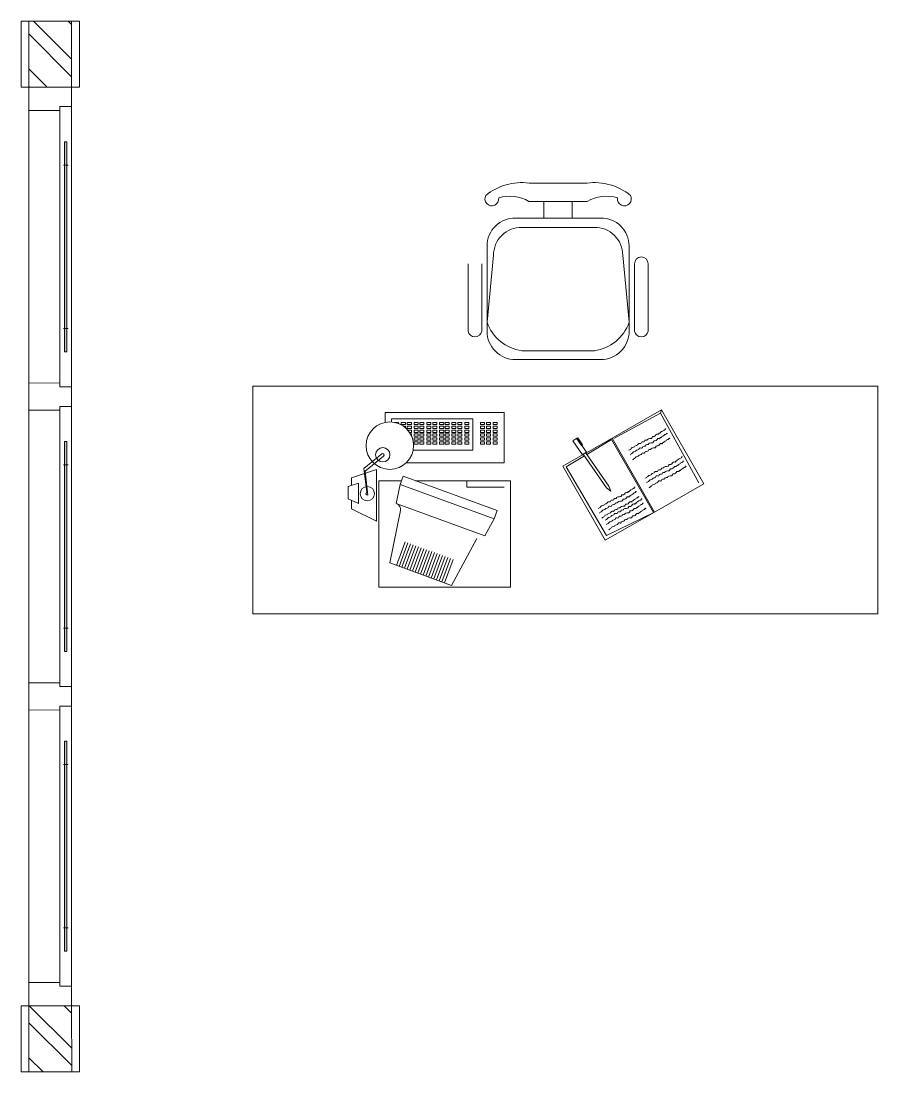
# Model space of a CAD drawing. Header units: millimetres. Extents: x -12161372 to 46643, y -9506984 to 15358.
# Drawn here: x 1910 to 2130.2, y 426.6 to 696.6 of the extents above; entities that cross this region are included whole.
import ezdxf

# ---------------------------------------------------------------- set-up
doc = ezdxf.new("R2010")
doc.units = ezdxf.units.MM
for name, color, linetype, lineweight in [('arsiran', 202, 'Continuous', 0), ('dinding', 110, 'Continuous', 9), ('furniture', 7, 'Continuous', 5), ('jendela', 7, 'Continuous', 15)]:
    doc.layers.add(name, color=color, linetype=linetype, lineweight=lineweight)

# ---------------------------------------------------------------- blocks, each defined once
blk = doc.blocks.new('*U41')
at = {"layer": 'arsiran'}
h = blk.add_hatch(dxfattribs=at)
h.set_pattern_fill('ANSI32', color=256, angle=0.0741)
h.set_pattern_definition([(45.07412, (-2521.851, -4516.535), (-6.743899, 6.726474), []), (45.07412, (-2517.361, -4516.529), (-6.743899, 6.726474), [])])
h.paths.add_polyline_path([(-0.01, 5.5), (0.01, -5.5), (17, -5.48), (16.98, 5.52)])
blk.add_lwpolyline([(0.01, -5.5), (17, -5.48), (16.98, 5.52), (-0.01, 5.5)], close=True, dxfattribs=at)
at = {"layer": 'dinding'}
blk.add_lwpolyline([(0.01, -7.5), (17, -7.48), (16.98, 7.52), (-0.01, 7.5)], close=True, dxfattribs=at)
blk = doc.blocks.new('*U37')
at = {"layer": 'arsiran'}
h = blk.add_hatch(dxfattribs=at)
h.set_pattern_fill('ANSI32', color=256)
h.set_pattern_definition([(45, (-2527.686, -4513.269), (-6.735192, 6.735192), []), (45, (-2523.196, -4513.269), (-6.735192, 6.735192), [])])
h.paths.add_polyline_path([(0, 5.5), (0, -5.5), (16.99, -5.5), (16.99, 5.5)])
blk.add_lwpolyline([(0, -5.5), (16.99, -5.5), (16.99, 5.5), (0, 5.5)], close=True, dxfattribs=at)
at = {"layer": 'dinding'}
blk.add_lwpolyline([(0, -7.5), (16.99, -7.5), (16.99, 7.5), (0, 7.5)], close=True, dxfattribs=at)

msp = doc.modelspace()

# ---------------------------------------------------------------- hatches: boundary and pattern name
at = {"layer": 'jendela'}
h = msp.add_hatch(color=256, dxfattribs=at)
h.dxf.hatch_style = 1
h.paths.add_polyline_path([(1921.79, 611.565), (1921.19, 611.565), (1921.19, 665.565), (1921.79, 665.565)])
h = msp.add_hatch(color=256, dxfattribs=at)
h.dxf.hatch_style = 1
h.paths.add_polyline_path([(1921.79, 611.565), (1921.19, 611.565), (1921.19, 665.565), (1921.79, 665.565)])
h = msp.add_hatch(color=256, dxfattribs=at)
h.dxf.hatch_style = 1
h.paths.add_polyline_path([(1921.79, 665.551), (1921.19, 665.551), (1921.19, 611.551), (1921.79, 611.551)])
h = msp.add_hatch(color=256, dxfattribs=at)
h.dxf.hatch_style = 1
h.paths.add_polyline_path([(1921.79, 665.551), (1921.19, 665.551), (1921.19, 611.551), (1921.79, 611.551)])
h = msp.add_hatch(color=256, dxfattribs=at)
h.dxf.hatch_style = 1
h.paths.add_polyline_path([(1921.795, 665.558), (1921.195, 665.558), (1921.195, 611.558), (1921.795, 611.558)])
h = msp.add_hatch(color=256, dxfattribs=at)
h.dxf.hatch_style = 1
h.paths.add_polyline_path([(1921.79, 534.565), (1921.19, 534.565), (1921.19, 588.565), (1921.79, 588.565)])
h = msp.add_hatch(color=256, dxfattribs=at)
h.dxf.hatch_style = 1
h.paths.add_polyline_path([(1921.79, 534.565), (1921.19, 534.565), (1921.19, 588.565), (1921.79, 588.565)])
h = msp.add_hatch(color=256, dxfattribs=at)
h.dxf.hatch_style = 1
h.paths.add_polyline_path([(1921.79, 588.551), (1921.19, 588.551), (1921.19, 534.551), (1921.79, 534.551)])
h = msp.add_hatch(color=256, dxfattribs=at)
h.dxf.hatch_style = 1
h.paths.add_polyline_path([(1921.79, 588.551), (1921.19, 588.551), (1921.19, 534.551), (1921.79, 534.551)])
h = msp.add_hatch(color=256, dxfattribs=at)
h.dxf.hatch_style = 1
h.paths.add_polyline_path([(1921.795, 588.558), (1921.195, 588.558), (1921.195, 534.558), (1921.795, 534.558)])
h = msp.add_hatch(color=256, dxfattribs=at)
h.dxf.hatch_style = 1
h.paths.add_polyline_path([(1921.79, 457.565), (1921.19, 457.565), (1921.19, 511.565), (1921.79, 511.565)])
h = msp.add_hatch(color=256, dxfattribs=at)
h.dxf.hatch_style = 1
h.paths.add_polyline_path([(1921.79, 457.565), (1921.19, 457.565), (1921.19, 511.565), (1921.79, 511.565)])
h = msp.add_hatch(color=256, dxfattribs=at)
h.dxf.hatch_style = 1
h.paths.add_polyline_path([(1921.79, 511.551), (1921.19, 511.551), (1921.19, 457.551), (1921.79, 457.551)])
h = msp.add_hatch(color=256, dxfattribs=at)
h.dxf.hatch_style = 1
h.paths.add_polyline_path([(1921.79, 511.551), (1921.19, 511.551), (1921.19, 457.551), (1921.79, 457.551)])
h = msp.add_hatch(color=256, dxfattribs=at)
h.dxf.hatch_style = 1
h.paths.add_polyline_path([(1921.795, 457.558), (1921.195, 457.558), (1921.195, 511.558), (1921.795, 511.558)])

# ---------------------------------------------------------------- linework, layer by layer
at = {"layer": 'furniture'}
for p, q in [((2044.358, 645.93), (2044.358, 650.213)), ((2051.66, 645.93), (2051.66, 650.213)), ((2024.868, 616.864), (2024.868, 634.181)), ((2028.387, 616.864), (2028.387, 634.181)), ((2067.632, 616.864), (2067.632, 634.181)), ((2071.15, 616.864), (2071.15, 634.181)), ((2130.202, 602.707), (1969.569, 602.707)), ((1969.569, 544.295), (1969.569, 602.707)), ((2130.202, 544.295), (2130.202, 602.707)), ((2003.583, 595.952), (2034.18, 595.952)), ((2003.583, 593.449), (2003.583, 595.952)), ((2005.193, 593.551), (2005.193, 594.342)), ((2005.193, 594.342), (2026.128, 594.342)), ((2026.128, 594.342), (2026.128, 586.29)), ((2034.18, 595.952), (2034.18, 583.069)), ((2074.29, 595.817), (2062.288, 589.344)), ((2074.581, 596.664), (2074.29, 595.817)), ((2074.29, 595.817), (2084.166, 577.954)), ((2051.799, 588.715), (2052.781, 589.399)), ((2054.296, 585.135), (2051.799, 588.715)), ((2052.781, 589.399), (2055.282, 585.813)), ((2052.791, 589.257), (2053.047, 589.435)), ((2052.791, 589.257), (2054.009, 587.51)), ((2053.047, 589.435), (2054.265, 587.688)), ((2055.378, 585.2), (2061.771, 589.049)), ((2061.771, 589.049), (2072.488, 570.255)), ((2026.128, 586.29), (2010.753, 586.29)), ((2054.009, 587.51), (2054.265, 587.688)), ((1998.102, 581.558), (2002.708, 585.378)), ((1998.443, 580.906), (2003.126, 584.78)), ((2050.088, 582.015), (2054.751, 584.823)), ((2054.456, 585.246), (2054.296, 585.135)), ((2054.456, 585.246), (2060.445, 576.656)), ((2055.282, 585.813), (2054.46, 585.24)), ((2055.055, 585.664), (2061.044, 577.074)), ((1994.894, 579.169), (2001.36, 581.302)), ((1998.854, 575.465), (1998.102, 581.558)), ((1999.107, 574.78), (1998.443, 580.906)), ((2001.36, 581.302), (2001.36, 568.073)), ((2034.18, 583.069), (2008.992, 583.069)), ((2050.088, 582.015), (2060.432, 564.42)), ((1994.105, 577.002), (1996.691, 577.855)), ((1994.894, 579.169), (1994.894, 577.262)), ((1996.691, 577.855), (1996.691, 572.563)), ((2001.98, 551.073), (2001.98, 578.449)), ((2001.98, 578.449), (2007.775, 578.449)), ((2007.419, 577.471), (2008.198, 579.611)), ((2008.198, 579.611), (2032.349, 570.82)), ((2011.39, 578.449), (2035.798, 578.449)), ((2024.525, 576.839), (2024.525, 578.449)), ((2035.798, 578.449), (2035.798, 551.073)), ((1994.105, 577.002), (1994.105, 573.817)), ((2006.412, 572.595), (2007.419, 577.471)), ((2031.571, 568.68), (2007.419, 577.471)), ((2034.188, 576.839), (2024.525, 576.839)), ((2060.445, 576.656), (2061.537, 575.795)), ((2061.537, 575.795), (2061.044, 577.074)), ((1996.691, 572.563), (1994.105, 573.817)), ((1994.894, 573.435), (1994.894, 571.208)), ((2006.412, 572.595), (2029.188, 564.306)), ((2001.36, 568.073), (1994.894, 571.208)), ((2004.753, 557.338), (2007.528, 570.775)), ((2032.349, 570.82), (2031.571, 568.68)), ((2060.432, 564.42), (2072.747, 570.402)), ((2031.571, 568.68), (2029.188, 564.306)), ((2006.497, 556.703), (2008.689, 562.727)), ((2007.183, 556.454), (2009.375, 562.477)), ((2007.869, 556.204), (2010.061, 562.227)), ((2008.555, 555.954), (2010.747, 561.977)), ((2009.241, 555.704), (2011.434, 561.728)), ((2020.651, 551.551), (2027.163, 563.628)), ((2009.927, 555.455), (2012.12, 561.478)), ((2010.613, 555.205), (2012.806, 561.228)), ((2011.3, 554.955), (2013.492, 560.979)), ((2011.986, 554.705), (2014.178, 560.729)), ((2012.672, 554.456), (2014.864, 560.479)), ((2013.358, 554.206), (2015.55, 560.229)), ((2014.044, 553.956), (2016.236, 559.98)), ((2014.044, 553.956), (2016.236, 559.98)), ((2014.73, 553.707), (2016.922, 559.73)), ((2015.416, 553.457), (2017.609, 559.48)), ((2016.102, 553.207), (2018.295, 559.23)), ((2016.788, 552.957), (2018.981, 558.981)), ((2020.651, 551.551), (2004.753, 557.338)), ((2017.475, 552.708), (2019.667, 558.731)), ((2018.161, 552.458), (2020.353, 558.481)), ((2018.847, 552.208), (2021.039, 558.232)), ((2035.798, 551.073), (2001.98, 551.073)), ((2130.202, 544.295), (1969.569, 544.295))]:
    msp.add_line(p, q, dxfattribs=at)
for points in [[(2029.434, 651.754, -0.2070657), (2040.538, 654.935), (2048.009, 654.935)], [(2066.584, 651.754, 0.2070657), (2055.48, 654.935), (2048.009, 654.935)], [(2032.746, 651.091, -0.2145784), (2040.508, 650.213), (2048.009, 650.213)], [(2063.272, 651.091, 0.2145784), (2055.51, 650.213), (2048.009, 650.213)], [(2048.009, 609.569), (2037.057, 609.569, -0.4142136), (2029.755, 616.87), (2029.755, 638.775, -0.4183762), (2037.057, 645.93), (2048.009, 645.93)], [(2048.009, 609.569), (2058.961, 609.569, 0.4142136), (2066.263, 616.87), (2066.263, 638.775, 0.4183762), (2058.961, 645.93), (2048.009, 645.93)], [(2048.009, 611.865), (2038.695, 611.865, -0.2802797), (2029.755, 619.166), (2031.394, 636.393, -0.4183762), (2038.695, 643.549), (2048.009, 643.549)], [(2048.009, 611.865), (2057.323, 611.865, 0.2802797), (2066.263, 619.166), (2064.625, 636.393, 0.4183762), (2057.323, 643.549), (2048.009, 643.549)]]:
    msp.add_lwpolyline(points, format="xyb", dxfattribs=at)
for points in [[(2061.896, 589.43), (2074.581, 596.664), (2085.432, 577.636), (2072.747, 570.402)], [(2008.761, 593.456), (2007.723, 593.456), (2007.723, 592.869), (2008.761, 592.869)], [(2010.297, 593.456), (2009.258, 593.456), (2009.258, 592.869), (2010.297, 592.869)], [(2010.297, 592.463), (2009.258, 592.463), (2009.258, 591.876), (2010.297, 591.876)], [(2012.058, 593.456), (2011.02, 593.456), (2011.02, 592.869), (2012.058, 592.869)], [(2012.058, 592.463), (2011.02, 592.463), (2011.02, 591.876), (2012.058, 591.876)], [(2012.058, 591.425), (2011.02, 591.425), (2011.02, 590.838), (2012.058, 590.838)], [(2013.549, 593.456), (2012.51, 593.456), (2012.51, 592.869), (2013.549, 592.869)], [(2013.549, 592.463), (2012.51, 592.463), (2012.51, 591.876), (2013.549, 591.876)], [(2013.549, 591.425), (2012.51, 591.425), (2012.51, 590.838), (2013.549, 590.838)], [(2015.31, 593.456), (2014.271, 593.456), (2014.271, 592.869), (2015.31, 592.869)], [(2015.31, 592.463), (2014.271, 592.463), (2014.271, 591.876), (2015.31, 591.876)], [(2015.31, 591.425), (2014.271, 591.425), (2014.271, 590.838), (2015.31, 590.838)], [(2016.846, 593.456), (2015.807, 593.456), (2015.807, 592.869), (2016.846, 592.869)], [(2016.846, 592.463), (2015.807, 592.463), (2015.807, 591.876), (2016.846, 591.876)], [(2016.846, 591.425), (2015.807, 591.425), (2015.807, 590.838), (2016.846, 590.838)], [(2018.607, 593.456), (2017.568, 593.456), (2017.568, 592.869), (2018.607, 592.869)], [(2018.607, 592.463), (2017.568, 592.463), (2017.568, 591.876), (2018.607, 591.876)], [(2018.607, 591.425), (2017.568, 591.425), (2017.568, 590.838), (2018.607, 590.838)], [(2020.007, 593.456), (2018.969, 593.456), (2018.969, 592.869), (2020.007, 592.869)], [(2020.007, 592.463), (2018.969, 592.463), (2018.969, 591.876), (2020.007, 591.876)], [(2020.007, 591.425), (2018.969, 591.425), (2018.969, 590.838), (2020.007, 590.838)], [(2021.769, 593.456), (2020.73, 593.456), (2020.73, 592.869), (2021.769, 592.869)], [(2021.769, 592.463), (2020.73, 592.463), (2020.73, 591.876), (2021.769, 591.876)], [(2021.769, 591.425), (2020.73, 591.425), (2020.73, 590.838), (2021.769, 590.838)], [(2023.304, 593.456), (2022.266, 593.456), (2022.266, 592.869), (2023.304, 592.869)], [(2023.304, 592.463), (2022.266, 592.463), (2022.266, 591.876), (2023.304, 591.876)], [(2023.304, 591.425), (2022.266, 591.425), (2022.266, 590.838), (2023.304, 590.838)], [(2025.066, 593.456), (2024.027, 593.456), (2024.027, 592.869), (2025.066, 592.869)], [(2025.066, 592.463), (2024.027, 592.463), (2024.027, 591.876), (2025.066, 591.876)], [(2025.066, 591.425), (2024.027, 591.425), (2024.027, 590.838), (2025.066, 590.838)], [(2029.085, 593.456), (2028.047, 593.456), (2028.047, 592.869), (2029.085, 592.869)], [(2029.085, 592.463), (2028.047, 592.463), (2028.047, 591.876), (2029.085, 591.876)], [(2029.085, 591.425), (2028.047, 591.425), (2028.047, 590.838), (2029.085, 590.838)], [(2030.621, 593.456), (2029.582, 593.456), (2029.582, 592.869), (2030.621, 592.869)], [(2030.621, 592.463), (2029.582, 592.463), (2029.582, 591.876), (2030.621, 591.876)], [(2030.621, 591.425), (2029.582, 591.425), (2029.582, 590.838), (2030.621, 590.838)], [(2032.382, 593.456), (2031.344, 593.456), (2031.344, 592.869), (2032.382, 592.869)], [(2032.382, 592.463), (2031.344, 592.463), (2031.344, 591.876), (2032.382, 591.876)], [(2032.382, 591.425), (2031.344, 591.425), (2031.344, 590.838), (2032.382, 590.838)], [(2012.058, 590.477), (2011.02, 590.477), (2011.02, 589.89), (2012.058, 589.89)], [(2012.058, 589.484), (2011.02, 589.484), (2011.02, 588.897), (2012.058, 588.897)], [(2013.549, 590.477), (2012.51, 590.477), (2012.51, 589.89), (2013.549, 589.89)], [(2013.549, 589.484), (2012.51, 589.484), (2012.51, 588.897), (2013.549, 588.897)], [(2015.31, 590.477), (2014.271, 590.477), (2014.271, 589.89), (2015.31, 589.89)], [(2015.31, 589.484), (2014.271, 589.484), (2014.271, 588.897), (2015.31, 588.897)], [(2016.846, 590.477), (2015.807, 590.477), (2015.807, 589.89), (2016.846, 589.89)], [(2016.846, 589.484), (2015.807, 589.484), (2015.807, 588.897), (2016.846, 588.897)], [(2018.607, 590.477), (2017.568, 590.477), (2017.568, 589.89), (2018.607, 589.89)], [(2018.607, 589.484), (2017.568, 589.484), (2017.568, 588.897), (2018.607, 588.897)], [(2020.007, 590.477), (2018.969, 590.477), (2018.969, 589.89), (2020.007, 589.89)], [(2020.007, 589.484), (2018.969, 589.484), (2018.969, 588.897), (2020.007, 588.897)], [(2021.769, 590.477), (2020.73, 590.477), (2020.73, 589.89), (2021.769, 589.89)], [(2021.769, 589.484), (2020.73, 589.484), (2020.73, 588.897), (2021.769, 588.897)], [(2023.304, 590.477), (2022.266, 590.477), (2022.266, 589.89), (2023.304, 589.89)], [(2023.304, 589.484), (2022.266, 589.484), (2022.266, 588.897), (2023.304, 588.897)], [(2025.066, 590.477), (2024.027, 590.477), (2024.027, 589.89), (2025.066, 589.89)], [(2025.066, 589.484), (2024.027, 589.484), (2024.027, 588.897), (2025.066, 588.897)], [(2029.085, 590.477), (2028.047, 590.477), (2028.047, 589.89), (2029.085, 589.89)], [(2029.085, 589.484), (2028.047, 589.484), (2028.047, 588.897), (2029.085, 588.897)], [(2030.621, 590.477), (2029.582, 590.477), (2029.582, 589.89), (2030.621, 589.89)], [(2030.621, 589.484), (2029.582, 589.484), (2029.582, 588.897), (2030.621, 588.897)], [(2032.382, 590.477), (2031.344, 590.477), (2031.344, 589.89), (2032.382, 589.89)], [(2032.382, 589.484), (2031.344, 589.484), (2031.344, 588.897), (2032.382, 588.897)], [(2012.058, 588.446), (2011.02, 588.446), (2011.02, 587.859), (2012.058, 587.859)], [(2013.549, 588.446), (2012.51, 588.446), (2012.51, 587.859), (2013.549, 587.859)], [(2015.31, 588.446), (2014.271, 588.446), (2014.271, 587.859), (2015.31, 587.859)], [(2016.846, 588.446), (2015.807, 588.446), (2015.807, 587.859), (2016.846, 587.859)], [(2018.607, 588.446), (2017.568, 588.446), (2017.568, 587.859), (2018.607, 587.859)], [(2020.007, 588.446), (2018.969, 588.446), (2018.969, 587.859), (2020.007, 587.859)], [(2021.769, 588.446), (2020.73, 588.446), (2020.73, 587.859), (2021.769, 587.859)], [(2023.304, 588.446), (2022.266, 588.446), (2022.266, 587.859), (2023.304, 587.859)], [(2025.066, 588.446), (2024.027, 588.446), (2024.027, 587.859), (2025.066, 587.859)], [(2029.085, 588.446), (2028.047, 588.446), (2028.047, 587.859), (2029.085, 587.859)], [(2030.621, 588.446), (2029.582, 588.446), (2029.582, 587.859), (2030.621, 587.859)], [(2032.382, 588.446), (2031.344, 588.446), (2031.344, 587.859), (2032.382, 587.859)]]:
    msp.add_lwpolyline(points, close=True, dxfattribs=at)
for points in [[(2007, 593.143), (2007, 593.456), (2005.961, 593.456), (2005.961, 593.448)], [(2008.761, 592.078), (2008.761, 592.463), (2008.268, 592.463)], [(2009.852, 590.838), (2010.297, 590.838), (2010.297, 591.425), (2009.41, 591.425)], [(2010.297, 590.044), (2010.297, 590.477), (2010.074, 590.477)], [(2054.485, 585.204), (2049.21, 582.196), (2060.061, 563.168), (2072.747, 570.402), (2061.896, 589.43), (2055.122, 585.567)]]:
    msp.add_lwpolyline(points, dxfattribs=at)
for centre, radius in [((2004.77, 587.468), 6.097), ((2002.963, 585.121), 1.84), ((1998.981, 575.122), 1.84)]:
    msp.add_circle(centre, radius, dxfattribs=at)
for centre, radius, start, end in [((2030.977, 650.857), 1.784, 149.8228, 7.53485), ((2065.042, 650.857), 1.784, 172.46515, 30.1772), ((2069.391, 634.181), 1.759, 0, 180), ((2026.63, 617.185), 1.786, 190.57806, 349.64196), ((2069.394, 617.191), 1.786, 190.35804, 349.42194), ((2002.917, 585.079), 0.365, 304.97512, 124.97512), ((1998.981, 575.122), 0.365, 110.2362, 290.2362), ((2005.932, 571.049), 1.619, 346.43376, 72.74804)]:
    msp.add_arc(centre, radius, start, end, dxfattribs=at)
for points in [[(2066.199, 586.268), (2066.802, 586.72), (2067.08, 586.986), (2067.633, 587.181), (2067.892, 587.449), (2068.445, 587.644), (2068.657, 587.993), (2069.303, 588.025), (2069.434, 588.328), (2070.195, 588.534), (2070.326, 588.837), (2070.845, 588.905), (2070.941, 589.08), (2072.191, 589.541), (2072.241, 589.798), (2072.678, 589.819), (2073.606, 590.456), (2073.86, 590.386), (2073.91, 590.642), (2074.2, 590.7), (2074.316, 590.874), (2074.887, 591.217), (2075.163, 591.464), (2075.452, 591.522), (2075.522, 591.776), (2075.65, 591.742), (2075.731, 591.788)], [(2066.499, 585.129), (2067.102, 585.581), (2067.38, 585.847), (2067.933, 586.042), (2068.192, 586.31), (2068.745, 586.505), (2068.957, 586.854), (2069.603, 586.886), (2069.734, 587.189), (2070.495, 587.395), (2070.626, 587.698), (2071.145, 587.766), (2071.241, 587.941), (2072.491, 588.403), (2072.541, 588.659), (2072.978, 588.68), (2073.906, 589.317), (2074.16, 589.247), (2074.21, 589.504), (2074.5, 589.561), (2074.616, 589.735), (2075.187, 590.078), (2075.463, 590.325), (2075.752, 590.383), (2075.822, 590.638), (2075.949, 590.603), (2076.031, 590.649)], [(2067.147, 583.84), (2067.75, 584.291), (2068.028, 584.557), (2068.581, 584.752), (2068.84, 585.02), (2069.393, 585.215), (2069.605, 585.564), (2070.251, 585.597), (2070.382, 585.9), (2071.143, 586.106), (2071.274, 586.409), (2071.793, 586.476), (2071.889, 586.652), (2073.139, 587.113), (2073.189, 587.37), (2073.626, 587.391), (2074.554, 588.027), (2074.808, 587.958), (2074.858, 588.214), (2075.148, 588.272), (2075.264, 588.445), (2075.835, 588.789), (2076.111, 589.036), (2076.4, 589.093), (2076.47, 589.348), (2076.597, 589.313), (2076.679, 589.36)], [(2070.464, 579.095), (2071.067, 579.547), (2071.345, 579.813), (2071.899, 580.008), (2072.157, 580.276), (2072.71, 580.47), (2072.922, 580.82), (2073.568, 580.852), (2073.699, 581.155), (2074.461, 581.361), (2074.592, 581.664), (2075.11, 581.731), (2075.206, 581.907), (2076.456, 582.368), (2076.506, 582.625), (2076.943, 582.646), (2077.871, 583.283), (2078.126, 583.213), (2078.176, 583.469), (2078.465, 583.527), (2078.581, 583.701), (2079.153, 584.044), (2079.428, 584.291), (2079.718, 584.349), (2079.787, 584.603), (2079.915, 584.569), (2079.996, 584.615)], [(2070.764, 577.956), (2071.367, 578.408), (2071.645, 578.674), (2072.198, 578.869), (2072.457, 579.137), (2073.01, 579.332), (2073.222, 579.681), (2073.868, 579.713), (2073.999, 580.016), (2074.761, 580.222), (2074.892, 580.525), (2075.41, 580.593), (2075.506, 580.768), (2076.756, 581.23), (2076.806, 581.486), (2077.243, 581.507), (2078.171, 582.144), (2078.426, 582.074), (2078.476, 582.331), (2078.765, 582.388), (2078.881, 582.562), (2079.453, 582.905), (2079.728, 583.152), (2080.017, 583.21), (2080.087, 583.465), (2080.215, 583.43), (2080.296, 583.476)], [(2071.412, 576.667), (2072.015, 577.118), (2072.293, 577.384), (2072.846, 577.579), (2073.105, 577.847), (2073.658, 578.042), (2073.87, 578.391), (2074.516, 578.424), (2074.647, 578.727), (2075.409, 578.933), (2075.54, 579.236), (2076.058, 579.303), (2076.154, 579.478), (2077.404, 579.94), (2077.454, 580.197), (2077.891, 580.218), (2078.819, 580.854), (2079.074, 580.785), (2079.124, 581.041), (2079.413, 581.099), (2079.529, 581.272), (2080.101, 581.616), (2080.376, 581.863), (2080.665, 581.92), (2080.735, 582.175), (2080.863, 582.14), (2080.944, 582.187)], [(2058.312, 571.292), (2058.915, 571.744), (2059.194, 572.01), (2059.747, 572.205), (2060.005, 572.473), (2060.558, 572.668), (2060.771, 573.017), (2061.416, 573.049), (2061.547, 573.352), (2062.309, 573.558), (2062.44, 573.861), (2062.958, 573.929), (2063.054, 574.104), (2064.305, 574.566), (2064.354, 574.822), (2064.791, 574.843), (2065.719, 575.48), (2065.974, 575.41), (2066.024, 575.666), (2066.314, 575.724), (2066.43, 575.898), (2067.001, 576.241), (2067.276, 576.488), (2067.566, 576.546), (2067.636, 576.801), (2067.763, 576.766), (2067.844, 576.812)], [(2058.612, 570.154), (2059.215, 570.605), (2059.494, 570.871), (2060.047, 571.066), (2060.305, 571.334), (2060.858, 571.529), (2061.07, 571.878), (2061.716, 571.911), (2061.847, 572.213), (2062.609, 572.42), (2062.74, 572.722), (2063.258, 572.79), (2063.354, 572.965), (2064.604, 573.427), (2064.654, 573.683), (2065.091, 573.704), (2066.019, 574.341), (2066.274, 574.271), (2066.324, 574.528), (2066.613, 574.585), (2066.73, 574.759), (2067.301, 575.103), (2067.576, 575.349), (2067.866, 575.407), (2067.935, 575.662), (2068.063, 575.627), (2068.144, 575.673)], [(2059.26, 568.864), (2059.863, 569.315), (2060.142, 569.582), (2060.695, 569.776), (2060.953, 570.044), (2061.506, 570.239), (2061.718, 570.588), (2062.364, 570.621), (2062.495, 570.924), (2063.257, 571.13), (2063.388, 571.433), (2063.906, 571.5), (2064.002, 571.676), (2065.252, 572.137), (2065.302, 572.394), (2065.739, 572.415), (2066.667, 573.051), (2066.922, 572.982), (2066.972, 573.238), (2067.261, 573.296), (2067.378, 573.47), (2067.949, 573.813), (2068.224, 574.06), (2068.514, 574.117), (2068.583, 574.372), (2068.711, 574.337), (2068.792, 574.384)], [(2060.107, 568.299), (2060.71, 568.75), (2060.988, 569.016), (2061.541, 569.211), (2061.8, 569.479), (2062.353, 569.674), (2062.565, 570.023), (2063.211, 570.056), (2063.342, 570.359), (2064.103, 570.565), (2064.234, 570.868), (2064.753, 570.935), (2064.849, 571.11), (2066.099, 571.572), (2066.149, 571.829), (2066.586, 571.85), (2067.514, 572.486), (2067.768, 572.417), (2067.818, 572.673), (2068.108, 572.731), (2068.224, 572.904), (2068.795, 573.248), (2069.071, 573.495), (2069.36, 573.552), (2069.43, 573.807), (2069.557, 573.772), (2069.639, 573.819)], [(2060.407, 567.16), (2061.01, 567.611), (2061.288, 567.878), (2061.841, 568.073), (2062.1, 568.34), (2062.653, 568.535), (2062.865, 568.884), (2063.51, 568.917), (2063.642, 569.22), (2064.403, 569.426), (2064.534, 569.729), (2065.052, 569.796), (2065.149, 569.972), (2066.399, 570.433), (2066.449, 570.69), (2066.886, 570.711), (2067.813, 571.347), (2068.068, 571.278), (2068.118, 571.534), (2068.408, 571.592), (2068.524, 571.766), (2069.095, 572.109), (2069.37, 572.356), (2069.66, 572.414), (2069.73, 572.668), (2069.857, 572.633), (2069.939, 572.68)], [(2061.055, 565.871), (2061.658, 566.322), (2061.936, 566.588), (2062.489, 566.783), (2062.748, 567.051), (2063.301, 567.246), (2063.513, 567.595), (2064.158, 567.627), (2064.29, 567.93), (2065.051, 568.137), (2065.182, 568.439), (2065.7, 568.507), (2065.797, 568.682), (2067.047, 569.144), (2067.097, 569.4), (2067.534, 569.421), (2068.461, 570.058), (2068.716, 569.988), (2068.766, 570.245), (2069.056, 570.302), (2069.172, 570.476), (2069.743, 570.819), (2070.018, 571.066), (2070.308, 571.124), (2070.378, 571.379), (2070.505, 571.344), (2070.587, 571.39)]]:
    msp.add_spline(points, degree=3, dxfattribs=at)
at = {"layer": 'jendela'}
for p, q in [((1922.995, 597.558), (1922.996, 679.558)), ((1922.995, 597.558), (1922.996, 679.558)), ((1912.013, 673.558), (1912.039, 603.569)), ((1912.013, 673.558), (1912.039, 603.569)), ((1920.944, 659.558), (1922.144, 659.558)), ((1920.944, 617.558), (1922.144, 617.558)), ((1922.995, 520.558), (1922.996, 602.558)), ((1912.013, 596.558), (1912.039, 526.569)), ((1912.013, 596.558), (1912.039, 526.569)), ((1920.944, 582.558), (1922.144, 582.558)), ((1920.944, 540.558), (1922.144, 540.558)), ((1922.995, 525.558), (1922.996, 443.558)), ((1912.013, 449.558), (1912.013, 519.558)), ((1912.013, 449.558), (1912.013, 519.558)), ((1920.944, 505.558), (1922.144, 505.558)), ((1920.944, 463.558), (1922.144, 463.558))]:
    msp.add_line(p, q, dxfattribs=at)
for points in [[(1922.995, 673.558), (1922.996, 673.558), (1922.996, 679.558), (1912.012, 679.558)], [(1912.012, 679.558), (1912.013, 673.558), (1919.995, 673.558)], [(1922.995, 673.558), (1922.996, 673.558), (1922.996, 679.558), (1912.013, 679.569)], [(1912.013, 679.569), (1912.013, 673.558), (1919.995, 673.558)], [(1912.03, 603.569), (1912.03, 596.547), (1919.995, 596.558), (1919.995, 597.558), (1922.995, 597.558), (1922.995, 602.558)], [(1912.03, 596.547), (1912.03, 603.569), (1919.995, 603.558), (1919.995, 602.558), (1922.995, 602.558), (1922.995, 597.558)], [(1912.03, 603.569), (1912.03, 596.547), (1919.995, 596.558), (1919.995, 597.558), (1922.995, 597.558), (1922.995, 602.558)], [(1912.03, 519.547), (1912.03, 526.569), (1919.995, 526.558), (1919.995, 525.558), (1922.995, 525.558), (1922.995, 520.558)], [(1912.03, 526.569), (1912.03, 519.547), (1919.995, 519.558), (1919.995, 520.558), (1922.995, 520.558), (1922.995, 525.558)], [(1912.03, 526.569), (1912.03, 519.547), (1919.995, 519.558), (1919.995, 520.558), (1922.995, 520.558), (1922.995, 525.558)], [(1922.995, 449.558), (1922.996, 449.558), (1922.996, 443.558), (1912.012, 443.558)], [(1912.012, 443.558), (1912.013, 449.558), (1919.995, 449.558)], [(1922.995, 449.558), (1922.996, 449.558), (1922.996, 443.558), (1912.013, 443.547)], [(1912.013, 443.547), (1912.013, 449.558), (1919.995, 449.558)]]:
    msp.add_lwpolyline(points, dxfattribs=at)
for points in [[(1922.995, 602.558), (1922.995, 674.558), (1919.995, 674.558), (1919.995, 602.558)], [(1922.995, 602.558), (1922.995, 674.558), (1919.995, 674.558), (1919.995, 602.558)], [(1921.195, 611.558), (1921.195, 665.558), (1921.795, 665.558), (1921.795, 611.558)], [(1921.195, 665.558), (1921.195, 611.558), (1921.795, 611.558), (1921.795, 665.558)], [(1921.195, 611.558), (1921.195, 665.558), (1921.795, 665.558), (1921.795, 611.558)], [(1921.195, 611.558), (1921.195, 665.558), (1921.795, 665.558), (1921.795, 611.558)], [(1921.195, 665.558), (1921.195, 611.558), (1921.795, 611.558), (1921.795, 665.558)], [(1922.995, 525.558), (1922.995, 597.558), (1919.995, 597.558), (1919.995, 525.558)], [(1922.995, 525.558), (1922.995, 597.558), (1919.995, 597.558), (1919.995, 525.558)], [(1921.195, 534.558), (1921.195, 588.558), (1921.795, 588.558), (1921.795, 534.558)], [(1921.195, 588.558), (1921.195, 534.558), (1921.795, 534.558), (1921.795, 588.558)], [(1921.195, 534.558), (1921.195, 588.558), (1921.795, 588.558), (1921.795, 534.558)], [(1921.195, 534.558), (1921.195, 588.558), (1921.795, 588.558), (1921.795, 534.558)], [(1921.195, 588.558), (1921.195, 534.558), (1921.795, 534.558), (1921.795, 588.558)], [(1922.995, 520.558), (1922.995, 448.558), (1919.995, 448.558), (1919.995, 520.558)], [(1922.995, 520.558), (1922.995, 448.558), (1919.995, 448.558), (1919.995, 520.558)], [(1921.195, 511.558), (1921.195, 457.558), (1921.795, 457.558), (1921.795, 511.558)], [(1921.195, 457.558), (1921.195, 511.558), (1921.795, 511.558), (1921.795, 457.558)], [(1921.195, 511.558), (1921.195, 457.558), (1921.795, 457.558), (1921.795, 511.558)], [(1921.195, 511.558), (1921.195, 457.558), (1921.795, 457.558), (1921.795, 511.558)], [(1921.195, 457.558), (1921.195, 511.558), (1921.795, 511.558), (1921.795, 457.558)]]:
    msp.add_lwpolyline(points, close=True, dxfattribs=at)

# ---------------------------------------------------------------- block references
at = {"layer": 'dinding', "rotation": 90}
for name, p in [('*U37', (1917.504, 679.564)), ('*U41', (1917.526, 426.563))]:
    msp.add_blockref(name, p, dxfattribs=at)

doc.saveas('drawing.dxf')
